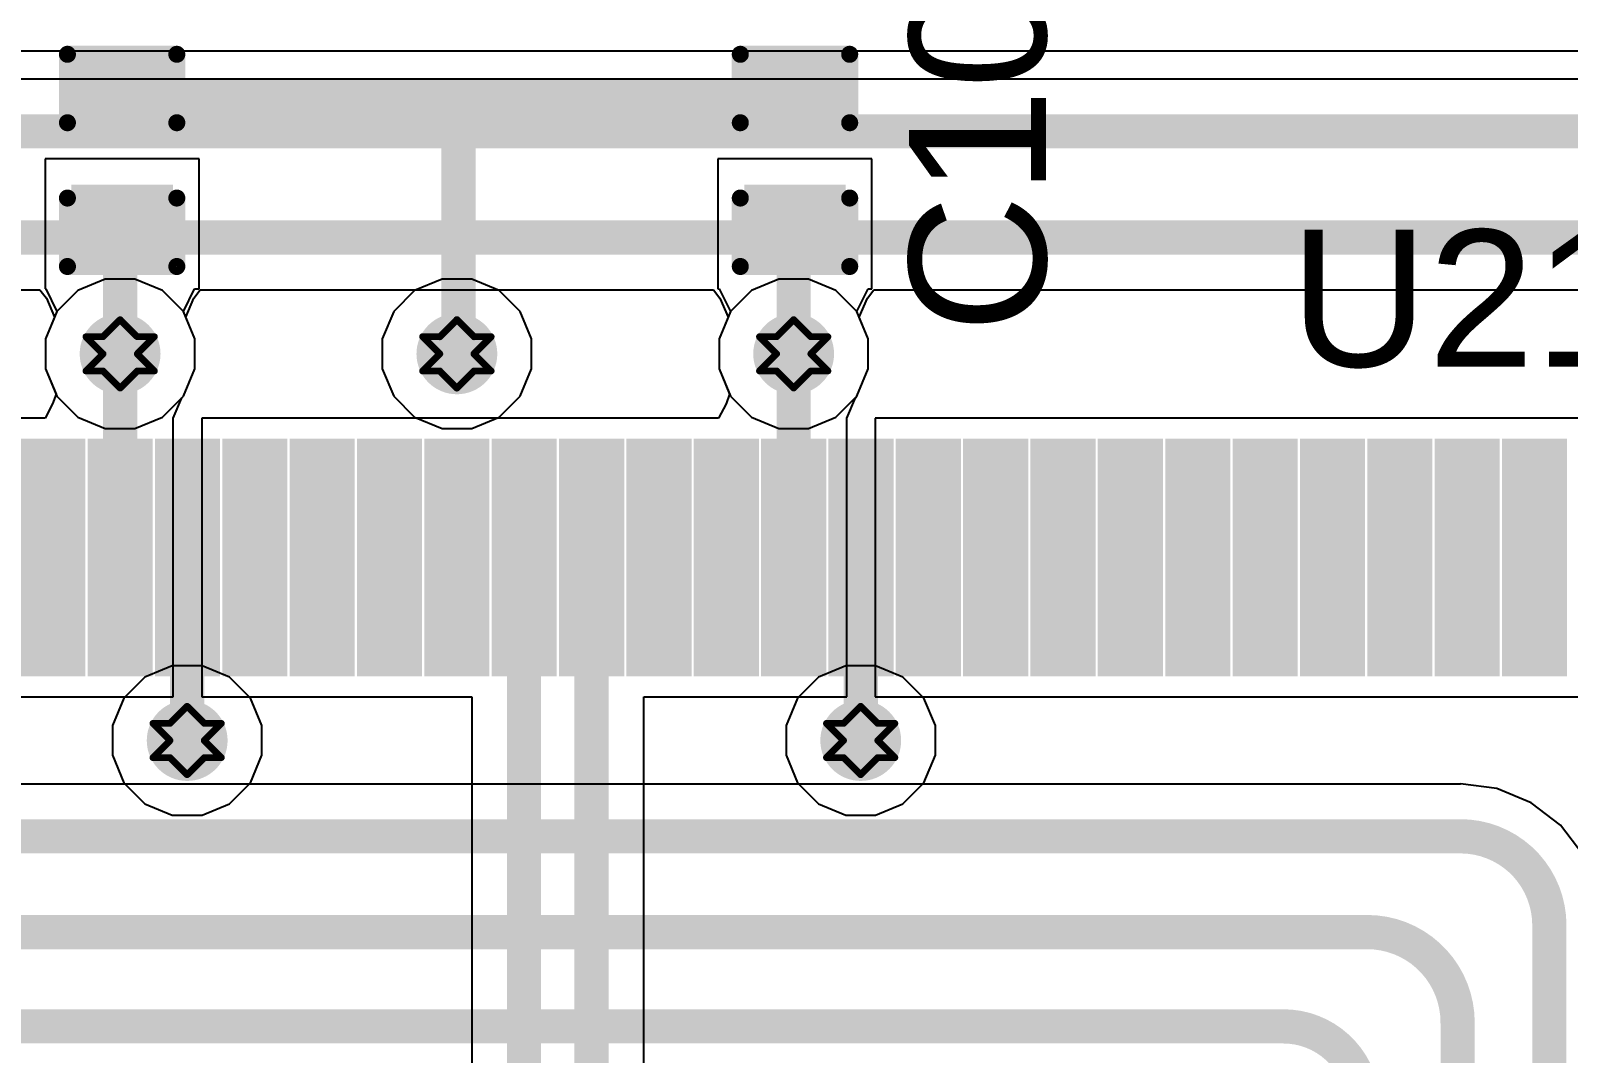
# Model space of a CAD drawing. Header units: inches. Extents: x 24 to 500, y 68 to 269.
# Drawn here: x 344.76 to 356.18, y 159.12 to 166.71 of the extents above; entities that cross this region are included whole.
import ezdxf

# ---------------------------------------------------------------- set-up
doc = ezdxf.new("R2010")
doc.units = ezdxf.units.IN
for name, color, linetype in [('Bottom Layer', 5, 'Continuous'), ('Drill Drawing', 1, 'Continuous'), ('Layer 1', 16, 'Continuous'), ('Layer 2', 76, 'Continuous'), ('Top Layer', 1, 'Continuous'), ('Top Overlay', 2, 'Continuous'), ('Top Paste', 8, 'Continuous'), ('Top Solder', 216, 'Continuous'), ('Via Holes', 16, 'Continuous')]:
    doc.layers.add(name, color=color, linetype=linetype)
doc.styles.add('Arial', font='', dxfattribs={"height": 0.2})
doc.styles.get('Arial').set_extended_font_data('Arial')

# ---------------------------------------------------------------- blocks, each defined once
blk = doc.blocks.new('LQFP_144_20_20__68')
at = {"layer": 'Top Layer'}
for points in [[(-2.89, 9.9), (-2.89, 11.46), (-2.61, 11.46), (-2.61, 9.9)], [(-2.39, 9.9), (-2.39, 11.46), (-2.11, 11.46), (-2.11, 9.9)], [(-1.89, 9.9), (-1.89, 11.46), (-1.61, 11.46), (-1.61, 9.9)], [(-1.39, 9.9), (-1.39, 11.46), (-1.11, 11.46), (-1.11, 9.9)], [(-0.89, 9.9), (-0.89, 11.46), (-0.61, 11.46), (-0.61, 9.9)], [(-0.39, 9.9), (-0.39, 11.46), (-0.11, 11.46), (-0.11, 9.9)], [(0.11, 9.9), (0.11, 11.46), (0.39, 11.46), (0.39, 9.9)], [(0.61, 9.9), (0.61, 11.46), (0.89, 11.46), (0.89, 9.9)], [(1.11, 9.9), (1.11, 11.46), (1.39, 11.46), (1.39, 9.9)], [(1.61, 9.9), (1.61, 11.46), (1.89, 11.46), (1.89, 9.9)], [(2.11, 9.9), (2.11, 11.46), (2.39, 11.46), (2.39, 9.9)], [(2.61, 9.9), (2.61, 11.46), (2.89, 11.46), (2.89, 9.9)], [(3.11, 9.9), (3.11, 11.46), (3.39, 11.46), (3.39, 9.9)], [(3.61, 9.9), (3.61, 11.46), (3.89, 11.46), (3.89, 9.9)], [(4.11, 9.9), (4.11, 11.46), (4.39, 11.46), (4.39, 9.9)], [(4.61, 9.9), (4.61, 11.46), (4.89, 11.46), (4.89, 9.9)], [(5.11, 9.9), (5.11, 11.46), (5.39, 11.46), (5.39, 9.9)], [(5.61, 9.9), (5.61, 11.46), (5.89, 11.46), (5.89, 9.9)], [(6.11, 9.9), (6.11, 11.46), (6.39, 11.46), (6.39, 9.9)], [(6.61, 9.9), (6.61, 11.46), (6.89, 11.46), (6.89, 9.9)], [(7.11, 9.9), (7.11, 11.46), (7.39, 11.46), (7.39, 9.9)], [(7.61, 9.9), (7.61, 11.46), (7.89, 11.46), (7.89, 9.9)], [(8.11, 9.9), (8.11, 11.46), (8.39, 11.46), (8.39, 9.9)]]:
    blk.add_hatch(color=1, dxfattribs=at).paths.add_polyline_path(points)
at = {"layer": 'Top Paste'}
for points in [[(-2.89, 9.9), (-2.89, 11.46), (-2.61, 11.46), (-2.61, 9.9)], [(-2.39, 9.9), (-2.39, 11.46), (-2.11, 11.46), (-2.11, 9.9)], [(-1.89, 9.9), (-1.89, 11.46), (-1.61, 11.46), (-1.61, 9.9)], [(-1.39, 9.9), (-1.39, 11.46), (-1.11, 11.46), (-1.11, 9.9)], [(-0.89, 9.9), (-0.89, 11.46), (-0.61, 11.46), (-0.61, 9.9)], [(-0.39, 9.9), (-0.39, 11.46), (-0.11, 11.46), (-0.11, 9.9)], [(0.11, 9.9), (0.11, 11.46), (0.39, 11.46), (0.39, 9.9)], [(0.61, 9.9), (0.61, 11.46), (0.89, 11.46), (0.89, 9.9)], [(1.11, 9.9), (1.11, 11.46), (1.39, 11.46), (1.39, 9.9)], [(1.61, 9.9), (1.61, 11.46), (1.89, 11.46), (1.89, 9.9)], [(2.11, 9.9), (2.11, 11.46), (2.39, 11.46), (2.39, 9.9)], [(2.61, 9.9), (2.61, 11.46), (2.89, 11.46), (2.89, 9.9)], [(3.11, 9.9), (3.11, 11.46), (3.39, 11.46), (3.39, 9.9)], [(3.61, 9.9), (3.61, 11.46), (3.89, 11.46), (3.89, 9.9)], [(4.11, 9.9), (4.11, 11.46), (4.39, 11.46), (4.39, 9.9)], [(4.61, 9.9), (4.61, 11.46), (4.89, 11.46), (4.89, 9.9)], [(5.11, 9.9), (5.11, 11.46), (5.39, 11.46), (5.39, 9.9)], [(5.61, 9.9), (5.61, 11.46), (5.89, 11.46), (5.89, 9.9)], [(6.11, 9.9), (6.11, 11.46), (6.39, 11.46), (6.39, 9.9)], [(6.61, 9.9), (6.61, 11.46), (6.89, 11.46), (6.89, 9.9)], [(7.11, 9.9), (7.11, 11.46), (7.39, 11.46), (7.39, 9.9)], [(7.61, 9.9), (7.61, 11.46), (7.89, 11.46), (7.89, 9.9)], [(8.11, 9.9), (8.11, 11.46), (8.39, 11.46), (8.39, 9.9)]]:
    blk.add_hatch(color=8, dxfattribs=at).paths.add_polyline_path(points)
at = {"layer": 'Top Solder'}
for points in [[(-2.992, 9.798), (-2.992, 11.562), (-2.508, 11.562), (-2.508, 9.798)], [(-2.492, 9.798), (-2.492, 11.562), (-2.008, 11.562), (-2.008, 9.798)], [(-1.992, 9.798), (-1.992, 11.562), (-1.508, 11.562), (-1.508, 9.798)], [(-1.492, 9.798), (-1.492, 11.562), (-1.008, 11.562), (-1.008, 9.798)], [(-0.992, 9.798), (-0.992, 11.562), (-0.508, 11.562), (-0.508, 9.798)], [(-0.492, 9.798), (-0.492, 11.562), (-0.008, 11.562), (-0.008, 9.798)], [(0.008, 9.798), (0.008, 11.562), (0.492, 11.562), (0.492, 9.798)], [(0.508, 9.798), (0.508, 11.562), (0.992, 11.562), (0.992, 9.798)], [(1.008, 9.798), (1.008, 11.562), (1.492, 11.562), (1.492, 9.798)], [(1.508, 9.798), (1.508, 11.562), (1.992, 11.562), (1.992, 9.798)], [(2.008, 9.798), (2.008, 11.562), (2.492, 11.562), (2.492, 9.798)], [(2.508, 9.798), (2.508, 11.562), (2.992, 11.562), (2.992, 9.798)], [(3.008, 9.798), (3.008, 11.562), (3.492, 11.562), (3.492, 9.798)], [(3.508, 9.798), (3.508, 11.562), (3.992, 11.562), (3.992, 9.798)], [(4.008, 9.798), (4.008, 11.562), (4.492, 11.562), (4.492, 9.798)], [(4.508, 9.798), (4.508, 11.562), (4.992, 11.562), (4.992, 9.798)], [(5.008, 9.798), (5.008, 11.562), (5.492, 11.562), (5.492, 9.798)], [(5.508, 9.798), (5.508, 11.562), (5.992, 11.562), (5.992, 9.798)], [(6.008, 9.798), (6.008, 11.562), (6.492, 11.562), (6.492, 9.798)], [(6.508, 9.798), (6.508, 11.562), (6.992, 11.562), (6.992, 9.798)], [(7.008, 9.798), (7.008, 11.562), (7.492, 11.562), (7.492, 9.798)], [(7.508, 9.798), (7.508, 11.562), (7.992, 11.562), (7.992, 9.798)], [(8.008, 9.798), (8.008, 11.562), (8.492, 11.562), (8.492, 9.798)]]:
    blk.add_hatch(color=216, dxfattribs=at).paths.add_polyline_path(points)
blk = doc.blocks.new('C___0402_225')
at = {"layer": 'Top Layer'}
for points in [[(-0.699, -0.318), (-0.699, 0.318), (-0.241, 0.318), (-0.241, -0.318)], [(0.241, -0.318), (0.241, 0.318), (0.699, 0.318), (0.699, -0.318)]]:
    blk.add_hatch(color=1, dxfattribs=at).paths.add_polyline_path(points)
at = {"layer": 'Top Paste'}
for points in [[(-0.699, -0.318), (-0.699, 0.318), (-0.241, 0.318), (-0.241, -0.318)], [(0.241, -0.318), (0.241, 0.318), (0.699, 0.318), (0.699, -0.318)]]:
    blk.add_hatch(color=8, dxfattribs=at).paths.add_polyline_path(points)
at = {"layer": 'Top Solder'}
for points in [[(-0.758, -0.377), (-0.758, 0.377), (-0.181, 0.377), (-0.181, -0.377)], [(0.181, -0.377), (0.181, 0.377), (0.758, 0.377), (0.758, -0.377)]]:
    blk.add_hatch(color=216, dxfattribs=at).paths.add_polyline_path(points)
at = {"layer": 'Top Overlay'}
for points in [[(-0.787, 0.406, 0.127, 0.127, 0), (-0.787, -0.406, 0.127, 0.127, 0)], [(-0.787, 0.406, 0.127, 0.127, 0), (-0.279, 0.406, 0.127, 0.127, 0)], [(0.279, 0.406, 0.127, 0.127, 0), (0.787, 0.406, 0.127, 0.127, 0)], [(0.787, 0.406, 0.127, 0.127, 0), (0.787, -0.406, 0.127, 0.127, 0)], [(-0.787, -0.406, 0.127, 0.127, 0), (-0.279, -0.406, 0.127, 0.127, 0)], [(0.279, -0.406, 0.127, 0.127, 0), (0.787, -0.406, 0.127, 0.127, 0)]]:
    blk.add_lwpolyline(points, format="xyseb", dxfattribs=at)
for points in [[(-0.819, 0.406, 0.0635, 0.0635, 1), (-0.756, 0.406, 0.0635, 0.0635, 1)], [(-0.819, 0.406, 0.0635, 0.0635, 1), (-0.756, 0.406, 0.0635, 0.0635, 1)], [(-0.311, 0.406, 0.0635, 0.0635, 1), (-0.248, 0.406, 0.0635, 0.0635, 1)], [(0.248, 0.406, 0.0635, 0.0635, 1), (0.311, 0.406, 0.0635, 0.0635, 1)], [(0.756, 0.406, 0.0635, 0.0635, 1), (0.819, 0.406, 0.0635, 0.0635, 1)], [(0.756, 0.406, 0.0635, 0.0635, 1), (0.819, 0.406, 0.0635, 0.0635, 1)], [(-0.819, -0.406, 0.0635, 0.0635, 1), (-0.756, -0.406, 0.0635, 0.0635, 1)], [(-0.819, -0.406, 0.0635, 0.0635, 1), (-0.756, -0.406, 0.0635, 0.0635, 1)], [(-0.311, -0.406, 0.0635, 0.0635, 1), (-0.248, -0.406, 0.0635, 0.0635, 1)], [(0.248, -0.406, 0.0635, 0.0635, 1), (0.311, -0.406, 0.0635, 0.0635, 1)], [(0.756, -0.406, 0.0635, 0.0635, 1), (0.819, -0.406, 0.0635, 0.0635, 1)], [(0.756, -0.406, 0.0635, 0.0635, 1), (0.819, -0.406, 0.0635, 0.0635, 1)]]:
    blk.add_lwpolyline(points, format="xyseb", close=True, dxfattribs=at)
blk = doc.blocks.new('C___0402_226')
at = {"layer": 'Top Layer'}
for points in [[(-0.699, -0.318), (-0.699, 0.318), (-0.241, 0.318), (-0.241, -0.318)], [(0.241, -0.318), (0.241, 0.318), (0.699, 0.318), (0.699, -0.318)]]:
    blk.add_hatch(color=1, dxfattribs=at).paths.add_polyline_path(points)
at = {"layer": 'Top Paste'}
for points in [[(-0.699, -0.318), (-0.699, 0.318), (-0.241, 0.318), (-0.241, -0.318)], [(0.241, -0.318), (0.241, 0.318), (0.699, 0.318), (0.699, -0.318)]]:
    blk.add_hatch(color=8, dxfattribs=at).paths.add_polyline_path(points)
at = {"layer": 'Top Solder'}
for points in [[(-0.758, -0.377), (-0.758, 0.377), (-0.181, 0.377), (-0.181, -0.377)], [(0.181, -0.377), (0.181, 0.377), (0.759, 0.377), (0.759, -0.377)]]:
    blk.add_hatch(color=216, dxfattribs=at).paths.add_polyline_path(points)
at = {"layer": 'Top Overlay'}
for points in [[(-0.787, 0.406, 0.127, 0.127, 0), (-0.787, -0.406, 0.127, 0.127, 0)], [(-0.787, 0.406, 0.127, 0.127, 0), (-0.279, 0.406, 0.127, 0.127, 0)], [(0.279, 0.406, 0.127, 0.127, 0), (0.787, 0.406, 0.127, 0.127, 0)], [(0.787, 0.406, 0.127, 0.127, 0), (0.787, -0.406, 0.127, 0.127, 0)], [(-0.787, -0.406, 0.127, 0.127, 0), (-0.279, -0.406, 0.127, 0.127, 0)], [(0.787, -0.406, 0.127, 0.127, 0), (0.279, -0.406, 0.127, 0.127, 0)]]:
    blk.add_lwpolyline(points, format="xyseb", dxfattribs=at)
for points in [[(-0.819, 0.406, 0.0635, 0.0635, 1), (-0.756, 0.406, 0.0635, 0.0635, 1)], [(-0.819, 0.406, 0.0635, 0.0635, 1), (-0.756, 0.406, 0.0635, 0.0635, 1)], [(-0.311, 0.406, 0.0635, 0.0635, 1), (-0.248, 0.406, 0.0635, 0.0635, 1)], [(0.248, 0.406, 0.0635, 0.0635, 1), (0.311, 0.406, 0.0635, 0.0635, 1)], [(0.756, 0.406, 0.0635, 0.0635, 1), (0.819, 0.406, 0.0635, 0.0635, 1)], [(0.756, 0.406, 0.0635, 0.0635, 1), (0.819, 0.406, 0.0635, 0.0635, 1)], [(-0.819, -0.406, 0.0635, 0.0635, 1), (-0.756, -0.406, 0.0635, 0.0635, 1)], [(-0.819, -0.406, 0.0635, 0.0635, 1), (-0.756, -0.406, 0.0635, 0.0635, 1)], [(-0.311, -0.406, 0.0635, 0.0635, 1), (-0.248, -0.406, 0.0635, 0.0635, 1)], [(0.248, -0.406, 0.0635, 0.0635, 1), (0.311, -0.406, 0.0635, 0.0635, 1)], [(0.756, -0.406, 0.0635, 0.0635, 1), (0.819, -0.406, 0.0635, 0.0635, 1)], [(0.756, -0.406, 0.0635, 0.0635, 1), (0.819, -0.406, 0.0635, 0.0635, 1)]]:
    blk.add_lwpolyline(points, format="xyseb", close=True, dxfattribs=at)

msp = doc.modelspace()

# ---------------------------------------------------------------- hatches: boundary and pattern name
at = {"layer": 'Bottom Layer'}
h = msp.add_hatch(color=5, dxfattribs=at)
edge = h.paths.add_edge_path()
edge.add_arc((345.425, 164.312), 0.3, 0, 360)
h = msp.add_hatch(color=5, dxfattribs=at)
edge = h.paths.add_edge_path()
edge.add_arc((347.925, 164.312), 0.3, 0, 360)
h = msp.add_hatch(color=5, dxfattribs=at)
edge = h.paths.add_edge_path()
edge.add_arc((350.425, 164.312), 0.3, 0, 360)
h = msp.add_hatch(color=5, dxfattribs=at)
edge = h.paths.add_edge_path()
edge.add_arc((345.923, 161.442), 0.3, 0, 360)
h = msp.add_hatch(color=5, dxfattribs=at)
edge = h.paths.add_edge_path()
edge.add_arc((350.923, 161.442), 0.3, 0, 360)
at = {"layer": 'Layer 1'}
h = msp.add_hatch(color=16, dxfattribs=at)
edge = h.paths.add_edge_path()
edge.add_arc((345.425, 164.312), 0.3, 0, 360)
h = msp.add_hatch(color=16, dxfattribs=at)
edge = h.paths.add_edge_path()
edge.add_arc((347.925, 164.312), 0.3, 0, 360)
h = msp.add_hatch(color=16, dxfattribs=at)
edge = h.paths.add_edge_path()
edge.add_arc((350.425, 164.312), 0.3, 0, 360)
h = msp.add_hatch(color=16, dxfattribs=at)
edge = h.paths.add_edge_path()
edge.add_arc((345.923, 161.442), 0.3, 0, 360)
h = msp.add_hatch(color=16, dxfattribs=at)
edge = h.paths.add_edge_path()
edge.add_arc((350.923, 161.442), 0.3, 0, 360)
at = {"layer": 'Layer 2'}
h = msp.add_hatch(color=76, dxfattribs=at)
edge = h.paths.add_edge_path()
edge.add_arc((345.425, 164.312), 0.3, 0, 360)
h = msp.add_hatch(color=76, dxfattribs=at)
edge = h.paths.add_edge_path()
edge.add_arc((347.925, 164.312), 0.3, 0, 360)
h = msp.add_hatch(color=76, dxfattribs=at)
edge = h.paths.add_edge_path()
edge.add_arc((350.425, 164.312), 0.3, 0, 360)
h = msp.add_hatch(color=76, dxfattribs=at)
edge = h.paths.add_edge_path()
edge.add_arc((345.923, 161.442), 0.3, 0, 360)
h = msp.add_hatch(color=76, dxfattribs=at)
edge = h.paths.add_edge_path()
edge.add_arc((350.923, 161.442), 0.3, 0, 360)
at = {"layer": 'Top Layer'}
h = msp.add_hatch(color=1, dxfattribs=at)
edge = h.paths.add_edge_path()
edge.add_arc((345.425, 164.312), 0.3, 0, 360)
h = msp.add_hatch(color=1, dxfattribs=at)
edge = h.paths.add_edge_path()
edge.add_arc((347.925, 164.312), 0.3, 0, 360)
h = msp.add_hatch(color=1, dxfattribs=at)
edge = h.paths.add_edge_path()
edge.add_arc((350.425, 164.312), 0.3, 0, 360)
h = msp.add_hatch(color=1, dxfattribs=at)
edge = h.paths.add_edge_path()
edge.add_arc((345.923, 161.442), 0.3, 0, 360)
h = msp.add_hatch(color=1, dxfattribs=at)
edge = h.paths.add_edge_path()
edge.add_arc((350.923, 161.442), 0.3, 0, 360)
at = {"layer": 'Via Holes'}
h = msp.add_hatch(color=7, dxfattribs=at)
edge = h.paths.add_edge_path()
edge.add_arc((345.425, 164.312), 0.15, 0, 360)
h = msp.add_hatch(color=7, dxfattribs=at)
edge = h.paths.add_edge_path()
edge.add_arc((347.925, 164.312), 0.15, 0, 360)
h = msp.add_hatch(color=7, dxfattribs=at)
edge = h.paths.add_edge_path()
edge.add_arc((350.425, 164.312), 0.15, 0, 360)
h = msp.add_hatch(color=7, dxfattribs=at)
edge = h.paths.add_edge_path()
edge.add_arc((345.923, 161.442), 0.15, 0, 360)
h = msp.add_hatch(color=7, dxfattribs=at)
edge = h.paths.add_edge_path()
edge.add_arc((350.923, 161.442), 0.15, 0, 360)

# ---------------------------------------------------------------- linework, layer by layer
at = {"layer": 'Bottom Layer'}
for p, q in [((372.223, 166.352), (342.33, 166.352)), ((339.52, 164.788), (344.83, 164.788)), ((344.83, 164.788), (344.878, 164.725)), ((344.878, 164.725), (344.938, 164.585)), ((345.912, 164.585), (345.972, 164.725)), ((345.972, 164.725), (346.02, 164.788)), ((346.02, 164.788), (349.83, 164.788)), ((349.83, 164.788), (349.878, 164.725)), ((349.878, 164.725), (349.938, 164.585)), ((350.912, 164.585), (350.972, 164.725)), ((350.972, 164.725), (351.02, 164.788)), ((351.02, 164.788), (357.829, 164.788)), ((344.938, 164.585), (344.871, 164.423)), ((345.979, 164.423), (345.912, 164.585)), ((349.938, 164.585), (349.871, 164.423)), ((350.979, 164.423), (350.912, 164.585)), ((344.871, 164.423), (344.871, 164.202)), ((345.979, 164.202), (345.979, 164.423)), ((349.871, 164.423), (349.871, 164.202)), ((350.979, 164.202), (350.979, 164.423)), ((344.871, 164.202), (344.956, 163.999)), ((345.895, 163.999), (345.979, 164.202)), ((349.871, 164.202), (349.956, 163.999)), ((350.895, 163.999), (350.979, 164.202)), ((344.956, 163.999), (345.111, 163.843)), ((345.739, 163.843), (345.895, 163.999)), ((349.956, 163.999), (350.111, 163.843)), ((350.739, 163.843), (350.895, 163.999)), ((345.111, 163.843), (345.315, 163.758)), ((345.535, 163.758), (345.739, 163.843)), ((350.111, 163.843), (350.315, 163.758)), ((350.535, 163.758), (350.739, 163.843)), ((345.315, 163.758), (345.535, 163.758)), ((350.315, 163.758), (350.535, 163.758)), ((355.375, 161.119), (339.46, 161.119)), ((355.646, 161.085), (355.375, 161.121)), ((355.375, 161.121), (355.375, 161.119)), ((355.9, 160.98), (355.646, 161.085)), ((356.117, 160.813), (355.9, 160.98)), ((356.284, 160.596), (356.117, 160.813))]:
    msp.add_line(p, q, dxfattribs=at)
for points in [[(341.935, 165.964, 0.254, 0.254, 0), (372.618, 165.964, 0.254, 0.254, 0)], [(336.03, 165.176, 0.254, 0.254, 0), (372.007, 165.176, 0.254, 0.254, 0)], [(339.065, 160.731, 0.254, 0.254, 0), (355.375, 160.731, 0.254, 0.254, 0)], [(355.375, 160.731, 0.254, 0.254, -0.414214), (356.035, 160.071, 0.254, 0.254, 0)], [(336.536, 160.02, 0.254, 0.254, 0), (354.683, 160.02, 0.254, 0.254, 0)], [(354.683, 160.02, 0.254, 0.254, -0.414214), (355.354, 159.349, 0.254, 0.254, 0)], [(356.035, 146.163, 0.254, 0.254, 0), (356.035, 160.071, 0.254, 0.254, 0)], [(355.354, 155.731, 0.254, 0.254, 0), (355.354, 159.349, 0.254, 0.254, 0)], [(337.303, 159.32, 0.254, 0.254, 0), (354.061, 159.32, 0.254, 0.254, 0)], [(354.061, 159.32, 0.254, 0.254, -0.414214), (354.653, 158.728, 0.254, 0.254, 0)]]:
    msp.add_lwpolyline(points, format="xyseb", dxfattribs=at)
for points in [[(355.311, 160.731, 0.127, 0.127, 1), (355.438, 160.731, 0.127, 0.127, 1)], [(355.311, 160.731, 0.127, 0.127, 1), (355.438, 160.731, 0.127, 0.127, 1)], [(354.619, 160.02, 0.127, 0.127, 1), (354.746, 160.02, 0.127, 0.127, 1)], [(354.619, 160.02, 0.127, 0.127, 1), (354.746, 160.02, 0.127, 0.127, 1)], [(355.971, 160.071, 0.127, 0.127, 1), (356.098, 160.071, 0.127, 0.127, 1)], [(355.971, 160.071, 0.127, 0.127, 1), (356.098, 160.071, 0.127, 0.127, 1)], [(355.29, 159.349, 0.127, 0.127, 1), (355.417, 159.349, 0.127, 0.127, 1)], [(355.29, 159.349, 0.127, 0.127, 1), (355.417, 159.349, 0.127, 0.127, 1)], [(353.997, 159.32, 0.127, 0.127, 1), (354.124, 159.32, 0.127, 0.127, 1)], [(353.997, 159.32, 0.127, 0.127, 1), (354.124, 159.32, 0.127, 0.127, 1)]]:
    msp.add_lwpolyline(points, format="xyseb", close=True, dxfattribs=at)
at = {"layer": 'Drill Drawing'}
for points in [[(345.298, 164.439, 0.0508, 0.0508, 0), (345.425, 164.566, 0.0508, 0.0508, 0)], [(345.425, 164.566, 0.0508, 0.0508, 0), (345.552, 164.439, 0.0508, 0.0508, 0)], [(347.798, 164.439, 0.0508, 0.0508, 0), (347.925, 164.566, 0.0508, 0.0508, 0)], [(347.925, 164.566, 0.0508, 0.0508, 0), (348.052, 164.439, 0.0508, 0.0508, 0)], [(350.298, 164.439, 0.0508, 0.0508, 0), (350.425, 164.566, 0.0508, 0.0508, 0)], [(350.425, 164.566, 0.0508, 0.0508, 0), (350.552, 164.439, 0.0508, 0.0508, 0)], [(345.171, 164.439, 0.0508, 0.0508, 0), (345.298, 164.312, 0.0508, 0.0508, 0)], [(345.171, 164.439, 0.0508, 0.0508, 0), (345.298, 164.439, 0.0508, 0.0508, 0)], [(345.552, 164.439, 0.0508, 0.0508, 0), (345.679, 164.439, 0.0508, 0.0508, 0)], [(345.552, 164.312, 0.0508, 0.0508, 0), (345.679, 164.439, 0.0508, 0.0508, 0)], [(347.671, 164.439, 0.0508, 0.0508, 0), (347.798, 164.312, 0.0508, 0.0508, 0)], [(347.671, 164.439, 0.0508, 0.0508, 0), (347.798, 164.439, 0.0508, 0.0508, 0)], [(348.052, 164.439, 0.0508, 0.0508, 0), (348.179, 164.439, 0.0508, 0.0508, 0)], [(348.052, 164.312, 0.0508, 0.0508, 0), (348.179, 164.439, 0.0508, 0.0508, 0)], [(350.171, 164.439, 0.0508, 0.0508, 0), (350.298, 164.312, 0.0508, 0.0508, 0)], [(350.171, 164.439, 0.0508, 0.0508, 0), (350.298, 164.439, 0.0508, 0.0508, 0)], [(350.552, 164.439, 0.0508, 0.0508, 0), (350.679, 164.439, 0.0508, 0.0508, 0)], [(350.552, 164.312, 0.0508, 0.0508, 0), (350.679, 164.439, 0.0508, 0.0508, 0)], [(345.171, 164.185, 0.0508, 0.0508, 0), (345.298, 164.312, 0.0508, 0.0508, 0)], [(345.552, 164.312, 0.0508, 0.0508, 0), (345.679, 164.185, 0.0508, 0.0508, 0)], [(347.671, 164.185, 0.0508, 0.0508, 0), (347.798, 164.312, 0.0508, 0.0508, 0)], [(348.052, 164.312, 0.0508, 0.0508, 0), (348.179, 164.185, 0.0508, 0.0508, 0)], [(350.171, 164.185, 0.0508, 0.0508, 0), (350.298, 164.312, 0.0508, 0.0508, 0)], [(350.552, 164.312, 0.0508, 0.0508, 0), (350.679, 164.185, 0.0508, 0.0508, 0)], [(345.171, 164.185, 0.0508, 0.0508, 0), (345.298, 164.185, 0.0508, 0.0508, 0)], [(345.298, 164.185, 0.0508, 0.0508, 0), (345.425, 164.058, 0.0508, 0.0508, 0)], [(345.425, 164.058, 0.0508, 0.0508, 0), (345.552, 164.185, 0.0508, 0.0508, 0)], [(345.552, 164.185, 0.0508, 0.0508, 0), (345.679, 164.185, 0.0508, 0.0508, 0)], [(347.671, 164.185, 0.0508, 0.0508, 0), (347.798, 164.185, 0.0508, 0.0508, 0)], [(347.798, 164.185, 0.0508, 0.0508, 0), (347.925, 164.058, 0.0508, 0.0508, 0)], [(347.925, 164.058, 0.0508, 0.0508, 0), (348.052, 164.185, 0.0508, 0.0508, 0)], [(348.052, 164.185, 0.0508, 0.0508, 0), (348.179, 164.185, 0.0508, 0.0508, 0)], [(350.171, 164.185, 0.0508, 0.0508, 0), (350.298, 164.185, 0.0508, 0.0508, 0)], [(350.298, 164.185, 0.0508, 0.0508, 0), (350.425, 164.058, 0.0508, 0.0508, 0)], [(350.425, 164.058, 0.0508, 0.0508, 0), (350.552, 164.185, 0.0508, 0.0508, 0)], [(350.552, 164.185, 0.0508, 0.0508, 0), (350.679, 164.185, 0.0508, 0.0508, 0)], [(345.796, 161.569, 0.0508, 0.0508, 0), (345.923, 161.696, 0.0508, 0.0508, 0)], [(345.923, 161.696, 0.0508, 0.0508, 0), (346.05, 161.569, 0.0508, 0.0508, 0)], [(350.796, 161.569, 0.0508, 0.0508, 0), (350.923, 161.696, 0.0508, 0.0508, 0)], [(350.923, 161.696, 0.0508, 0.0508, 0), (351.05, 161.569, 0.0508, 0.0508, 0)], [(345.669, 161.569, 0.0508, 0.0508, 0), (345.796, 161.442, 0.0508, 0.0508, 0)], [(345.669, 161.569, 0.0508, 0.0508, 0), (345.796, 161.569, 0.0508, 0.0508, 0)], [(346.05, 161.569, 0.0508, 0.0508, 0), (346.177, 161.569, 0.0508, 0.0508, 0)], [(346.05, 161.442, 0.0508, 0.0508, 0), (346.177, 161.569, 0.0508, 0.0508, 0)], [(350.669, 161.569, 0.0508, 0.0508, 0), (350.796, 161.442, 0.0508, 0.0508, 0)], [(350.669, 161.569, 0.0508, 0.0508, 0), (350.796, 161.569, 0.0508, 0.0508, 0)], [(351.05, 161.569, 0.0508, 0.0508, 0), (351.177, 161.569, 0.0508, 0.0508, 0)], [(351.05, 161.442, 0.0508, 0.0508, 0), (351.177, 161.569, 0.0508, 0.0508, 0)], [(345.669, 161.315, 0.0508, 0.0508, 0), (345.796, 161.442, 0.0508, 0.0508, 0)], [(346.05, 161.442, 0.0508, 0.0508, 0), (346.177, 161.315, 0.0508, 0.0508, 0)], [(350.669, 161.315, 0.0508, 0.0508, 0), (350.796, 161.442, 0.0508, 0.0508, 0)], [(351.05, 161.442, 0.0508, 0.0508, 0), (351.177, 161.315, 0.0508, 0.0508, 0)], [(345.669, 161.315, 0.0508, 0.0508, 0), (345.796, 161.315, 0.0508, 0.0508, 0)], [(345.796, 161.315, 0.0508, 0.0508, 0), (345.923, 161.188, 0.0508, 0.0508, 0)], [(345.923, 161.188, 0.0508, 0.0508, 0), (346.05, 161.315, 0.0508, 0.0508, 0)], [(346.05, 161.315, 0.0508, 0.0508, 0), (346.177, 161.315, 0.0508, 0.0508, 0)], [(350.669, 161.315, 0.0508, 0.0508, 0), (350.796, 161.315, 0.0508, 0.0508, 0)], [(350.796, 161.315, 0.0508, 0.0508, 0), (350.923, 161.188, 0.0508, 0.0508, 0)], [(350.923, 161.188, 0.0508, 0.0508, 0), (351.05, 161.315, 0.0508, 0.0508, 0)], [(351.05, 161.315, 0.0508, 0.0508, 0), (351.177, 161.315, 0.0508, 0.0508, 0)]]:
    msp.add_lwpolyline(points, format="xyseb", dxfattribs=at)
for points in [[(345.413, 164.566, 0.0254, 0.0254, 1), (345.438, 164.566, 0.0254, 0.0254, 1)], [(345.413, 164.566, 0.0254, 0.0254, 1), (345.438, 164.566, 0.0254, 0.0254, 1)], [(347.912, 164.566, 0.0254, 0.0254, 1), (347.938, 164.566, 0.0254, 0.0254, 1)], [(347.912, 164.566, 0.0254, 0.0254, 1), (347.938, 164.566, 0.0254, 0.0254, 1)], [(350.413, 164.566, 0.0254, 0.0254, 1), (350.438, 164.566, 0.0254, 0.0254, 1)], [(350.413, 164.566, 0.0254, 0.0254, 1), (350.438, 164.566, 0.0254, 0.0254, 1)], [(345.159, 164.439, 0.0254, 0.0254, 1), (345.184, 164.439, 0.0254, 0.0254, 1)], [(345.159, 164.439, 0.0254, 0.0254, 1), (345.184, 164.439, 0.0254, 0.0254, 1)], [(345.286, 164.439, 0.0254, 0.0254, 1), (345.311, 164.439, 0.0254, 0.0254, 1)], [(345.286, 164.439, 0.0254, 0.0254, 1), (345.311, 164.439, 0.0254, 0.0254, 1)], [(345.54, 164.439, 0.0254, 0.0254, 1), (345.565, 164.439, 0.0254, 0.0254, 1)], [(345.54, 164.439, 0.0254, 0.0254, 1), (345.565, 164.439, 0.0254, 0.0254, 1)], [(345.667, 164.439, 0.0254, 0.0254, 1), (345.692, 164.439, 0.0254, 0.0254, 1)], [(345.667, 164.439, 0.0254, 0.0254, 1), (345.692, 164.439, 0.0254, 0.0254, 1)], [(347.658, 164.439, 0.0254, 0.0254, 1), (347.684, 164.439, 0.0254, 0.0254, 1)], [(347.658, 164.439, 0.0254, 0.0254, 1), (347.684, 164.439, 0.0254, 0.0254, 1)], [(347.785, 164.439, 0.0254, 0.0254, 1), (347.811, 164.439, 0.0254, 0.0254, 1)], [(347.785, 164.439, 0.0254, 0.0254, 1), (347.811, 164.439, 0.0254, 0.0254, 1)], [(348.039, 164.439, 0.0254, 0.0254, 1), (348.065, 164.439, 0.0254, 0.0254, 1)], [(348.039, 164.439, 0.0254, 0.0254, 1), (348.065, 164.439, 0.0254, 0.0254, 1)], [(348.166, 164.439, 0.0254, 0.0254, 1), (348.192, 164.439, 0.0254, 0.0254, 1)], [(348.166, 164.439, 0.0254, 0.0254, 1), (348.192, 164.439, 0.0254, 0.0254, 1)], [(350.159, 164.439, 0.0254, 0.0254, 1), (350.184, 164.439, 0.0254, 0.0254, 1)], [(350.159, 164.439, 0.0254, 0.0254, 1), (350.184, 164.439, 0.0254, 0.0254, 1)], [(350.286, 164.439, 0.0254, 0.0254, 1), (350.311, 164.439, 0.0254, 0.0254, 1)], [(350.286, 164.439, 0.0254, 0.0254, 1), (350.311, 164.439, 0.0254, 0.0254, 1)], [(350.54, 164.439, 0.0254, 0.0254, 1), (350.565, 164.439, 0.0254, 0.0254, 1)], [(350.54, 164.439, 0.0254, 0.0254, 1), (350.565, 164.439, 0.0254, 0.0254, 1)], [(350.667, 164.439, 0.0254, 0.0254, 1), (350.692, 164.439, 0.0254, 0.0254, 1)], [(350.667, 164.439, 0.0254, 0.0254, 1), (350.692, 164.439, 0.0254, 0.0254, 1)], [(345.286, 164.312, 0.0254, 0.0254, 1), (345.311, 164.312, 0.0254, 0.0254, 1)], [(345.286, 164.312, 0.0254, 0.0254, 1), (345.311, 164.312, 0.0254, 0.0254, 1)], [(345.54, 164.312, 0.0254, 0.0254, 1), (345.565, 164.312, 0.0254, 0.0254, 1)], [(345.54, 164.312, 0.0254, 0.0254, 1), (345.565, 164.312, 0.0254, 0.0254, 1)], [(347.785, 164.312, 0.0254, 0.0254, 1), (347.811, 164.312, 0.0254, 0.0254, 1)], [(347.785, 164.312, 0.0254, 0.0254, 1), (347.811, 164.312, 0.0254, 0.0254, 1)], [(348.039, 164.312, 0.0254, 0.0254, 1), (348.065, 164.312, 0.0254, 0.0254, 1)], [(348.039, 164.312, 0.0254, 0.0254, 1), (348.065, 164.312, 0.0254, 0.0254, 1)], [(350.286, 164.312, 0.0254, 0.0254, 1), (350.311, 164.312, 0.0254, 0.0254, 1)], [(350.286, 164.312, 0.0254, 0.0254, 1), (350.311, 164.312, 0.0254, 0.0254, 1)], [(350.54, 164.312, 0.0254, 0.0254, 1), (350.565, 164.312, 0.0254, 0.0254, 1)], [(350.54, 164.312, 0.0254, 0.0254, 1), (350.565, 164.312, 0.0254, 0.0254, 1)], [(345.159, 164.185, 0.0254, 0.0254, 1), (345.184, 164.185, 0.0254, 0.0254, 1)], [(345.159, 164.185, 0.0254, 0.0254, 1), (345.184, 164.185, 0.0254, 0.0254, 1)], [(345.286, 164.185, 0.0254, 0.0254, 1), (345.311, 164.185, 0.0254, 0.0254, 1)], [(345.286, 164.185, 0.0254, 0.0254, 1), (345.311, 164.185, 0.0254, 0.0254, 1)], [(345.54, 164.185, 0.0254, 0.0254, 1), (345.565, 164.185, 0.0254, 0.0254, 1)], [(345.54, 164.185, 0.0254, 0.0254, 1), (345.565, 164.185, 0.0254, 0.0254, 1)], [(345.667, 164.185, 0.0254, 0.0254, 1), (345.692, 164.185, 0.0254, 0.0254, 1)], [(345.667, 164.185, 0.0254, 0.0254, 1), (345.692, 164.185, 0.0254, 0.0254, 1)], [(347.658, 164.185, 0.0254, 0.0254, 1), (347.684, 164.185, 0.0254, 0.0254, 1)], [(347.658, 164.185, 0.0254, 0.0254, 1), (347.684, 164.185, 0.0254, 0.0254, 1)], [(347.785, 164.185, 0.0254, 0.0254, 1), (347.811, 164.185, 0.0254, 0.0254, 1)], [(347.785, 164.185, 0.0254, 0.0254, 1), (347.811, 164.185, 0.0254, 0.0254, 1)], [(348.039, 164.185, 0.0254, 0.0254, 1), (348.065, 164.185, 0.0254, 0.0254, 1)], [(348.039, 164.185, 0.0254, 0.0254, 1), (348.065, 164.185, 0.0254, 0.0254, 1)], [(348.166, 164.185, 0.0254, 0.0254, 1), (348.192, 164.185, 0.0254, 0.0254, 1)], [(348.166, 164.185, 0.0254, 0.0254, 1), (348.192, 164.185, 0.0254, 0.0254, 1)], [(350.159, 164.185, 0.0254, 0.0254, 1), (350.184, 164.185, 0.0254, 0.0254, 1)], [(350.159, 164.185, 0.0254, 0.0254, 1), (350.184, 164.185, 0.0254, 0.0254, 1)], [(350.286, 164.185, 0.0254, 0.0254, 1), (350.311, 164.185, 0.0254, 0.0254, 1)], [(350.286, 164.185, 0.0254, 0.0254, 1), (350.311, 164.185, 0.0254, 0.0254, 1)], [(350.54, 164.185, 0.0254, 0.0254, 1), (350.565, 164.185, 0.0254, 0.0254, 1)], [(350.54, 164.185, 0.0254, 0.0254, 1), (350.565, 164.185, 0.0254, 0.0254, 1)], [(350.667, 164.185, 0.0254, 0.0254, 1), (350.692, 164.185, 0.0254, 0.0254, 1)], [(350.667, 164.185, 0.0254, 0.0254, 1), (350.692, 164.185, 0.0254, 0.0254, 1)], [(345.413, 164.058, 0.0254, 0.0254, 1), (345.438, 164.058, 0.0254, 0.0254, 1)], [(345.413, 164.058, 0.0254, 0.0254, 1), (345.438, 164.058, 0.0254, 0.0254, 1)], [(347.912, 164.058, 0.0254, 0.0254, 1), (347.938, 164.058, 0.0254, 0.0254, 1)], [(347.912, 164.058, 0.0254, 0.0254, 1), (347.938, 164.058, 0.0254, 0.0254, 1)], [(350.413, 164.058, 0.0254, 0.0254, 1), (350.438, 164.058, 0.0254, 0.0254, 1)], [(350.413, 164.058, 0.0254, 0.0254, 1), (350.438, 164.058, 0.0254, 0.0254, 1)], [(345.91, 161.696, 0.0254, 0.0254, 1), (345.935, 161.696, 0.0254, 0.0254, 1)], [(345.91, 161.696, 0.0254, 0.0254, 1), (345.935, 161.696, 0.0254, 0.0254, 1)], [(350.91, 161.696, 0.0254, 0.0254, 1), (350.935, 161.696, 0.0254, 0.0254, 1)], [(350.91, 161.696, 0.0254, 0.0254, 1), (350.935, 161.696, 0.0254, 0.0254, 1)], [(345.656, 161.569, 0.0254, 0.0254, 1), (345.681, 161.569, 0.0254, 0.0254, 1)], [(345.656, 161.569, 0.0254, 0.0254, 1), (345.681, 161.569, 0.0254, 0.0254, 1)], [(345.783, 161.569, 0.0254, 0.0254, 1), (345.808, 161.569, 0.0254, 0.0254, 1)], [(345.783, 161.569, 0.0254, 0.0254, 1), (345.808, 161.569, 0.0254, 0.0254, 1)], [(346.037, 161.569, 0.0254, 0.0254, 1), (346.062, 161.569, 0.0254, 0.0254, 1)], [(346.037, 161.569, 0.0254, 0.0254, 1), (346.062, 161.569, 0.0254, 0.0254, 1)], [(346.164, 161.569, 0.0254, 0.0254, 1), (346.189, 161.569, 0.0254, 0.0254, 1)], [(346.164, 161.569, 0.0254, 0.0254, 1), (346.189, 161.569, 0.0254, 0.0254, 1)], [(350.656, 161.569, 0.0254, 0.0254, 1), (350.681, 161.569, 0.0254, 0.0254, 1)], [(350.656, 161.569, 0.0254, 0.0254, 1), (350.681, 161.569, 0.0254, 0.0254, 1)], [(350.783, 161.569, 0.0254, 0.0254, 1), (350.808, 161.569, 0.0254, 0.0254, 1)], [(350.783, 161.569, 0.0254, 0.0254, 1), (350.808, 161.569, 0.0254, 0.0254, 1)], [(351.037, 161.569, 0.0254, 0.0254, 1), (351.062, 161.569, 0.0254, 0.0254, 1)], [(351.037, 161.569, 0.0254, 0.0254, 1), (351.062, 161.569, 0.0254, 0.0254, 1)], [(351.164, 161.569, 0.0254, 0.0254, 1), (351.189, 161.569, 0.0254, 0.0254, 1)], [(351.164, 161.569, 0.0254, 0.0254, 1), (351.189, 161.569, 0.0254, 0.0254, 1)], [(345.783, 161.442, 0.0254, 0.0254, 1), (345.808, 161.442, 0.0254, 0.0254, 1)], [(345.783, 161.442, 0.0254, 0.0254, 1), (345.808, 161.442, 0.0254, 0.0254, 1)], [(346.037, 161.442, 0.0254, 0.0254, 1), (346.062, 161.442, 0.0254, 0.0254, 1)], [(346.037, 161.442, 0.0254, 0.0254, 1), (346.062, 161.442, 0.0254, 0.0254, 1)], [(350.783, 161.442, 0.0254, 0.0254, 1), (350.808, 161.442, 0.0254, 0.0254, 1)], [(350.783, 161.442, 0.0254, 0.0254, 1), (350.808, 161.442, 0.0254, 0.0254, 1)], [(351.037, 161.442, 0.0254, 0.0254, 1), (351.062, 161.442, 0.0254, 0.0254, 1)], [(351.037, 161.442, 0.0254, 0.0254, 1), (351.062, 161.442, 0.0254, 0.0254, 1)], [(345.656, 161.315, 0.0254, 0.0254, 1), (345.681, 161.315, 0.0254, 0.0254, 1)], [(345.656, 161.315, 0.0254, 0.0254, 1), (345.681, 161.315, 0.0254, 0.0254, 1)], [(345.783, 161.315, 0.0254, 0.0254, 1), (345.808, 161.315, 0.0254, 0.0254, 1)], [(345.783, 161.315, 0.0254, 0.0254, 1), (345.808, 161.315, 0.0254, 0.0254, 1)], [(346.037, 161.315, 0.0254, 0.0254, 1), (346.062, 161.315, 0.0254, 0.0254, 1)], [(346.037, 161.315, 0.0254, 0.0254, 1), (346.062, 161.315, 0.0254, 0.0254, 1)], [(346.164, 161.315, 0.0254, 0.0254, 1), (346.189, 161.315, 0.0254, 0.0254, 1)], [(346.164, 161.315, 0.0254, 0.0254, 1), (346.189, 161.315, 0.0254, 0.0254, 1)], [(350.656, 161.315, 0.0254, 0.0254, 1), (350.681, 161.315, 0.0254, 0.0254, 1)], [(350.656, 161.315, 0.0254, 0.0254, 1), (350.681, 161.315, 0.0254, 0.0254, 1)], [(350.783, 161.315, 0.0254, 0.0254, 1), (350.808, 161.315, 0.0254, 0.0254, 1)], [(350.783, 161.315, 0.0254, 0.0254, 1), (350.808, 161.315, 0.0254, 0.0254, 1)], [(351.037, 161.315, 0.0254, 0.0254, 1), (351.062, 161.315, 0.0254, 0.0254, 1)], [(351.037, 161.315, 0.0254, 0.0254, 1), (351.062, 161.315, 0.0254, 0.0254, 1)], [(351.164, 161.315, 0.0254, 0.0254, 1), (351.189, 161.315, 0.0254, 0.0254, 1)], [(351.164, 161.315, 0.0254, 0.0254, 1), (351.189, 161.315, 0.0254, 0.0254, 1)], [(345.91, 161.188, 0.0254, 0.0254, 1), (345.935, 161.188, 0.0254, 0.0254, 1)], [(345.91, 161.188, 0.0254, 0.0254, 1), (345.935, 161.188, 0.0254, 0.0254, 1)], [(350.91, 161.188, 0.0254, 0.0254, 1), (350.935, 161.188, 0.0254, 0.0254, 1)], [(350.91, 161.188, 0.0254, 0.0254, 1), (350.935, 161.188, 0.0254, 0.0254, 1)]]:
    msp.add_lwpolyline(points, format="xyseb", close=True, dxfattribs=at)
at = {"layer": 'Layer 1'}
for p, q in [((345.315, 164.866), (345.111, 164.782)), ((345.535, 164.866), (345.315, 164.866)), ((345.739, 164.782), (345.535, 164.866)), ((350.315, 164.866), (350.111, 164.782)), ((350.535, 164.866), (350.315, 164.866)), ((350.739, 164.782), (350.535, 164.866)), ((345.111, 164.782), (344.956, 164.626)), ((345.895, 164.626), (345.739, 164.782)), ((350.111, 164.782), (349.956, 164.626)), ((350.895, 164.626), (350.739, 164.782)), ((344.956, 164.626), (344.871, 164.423)), ((345.979, 164.423), (345.895, 164.626)), ((349.956, 164.626), (349.871, 164.423)), ((350.979, 164.423), (350.895, 164.626)), ((344.871, 164.423), (344.871, 164.202)), ((345.979, 164.202), (345.979, 164.423)), ((349.871, 164.423), (349.871, 164.202)), ((350.979, 164.202), (350.979, 164.423)), ((344.871, 164.202), (344.956, 163.999)), ((345.895, 163.999), (345.979, 164.202)), ((349.871, 164.202), (349.956, 163.999)), ((350.895, 163.999), (350.979, 164.202)), ((344.956, 163.999), (345.111, 163.843)), ((345.739, 163.843), (345.895, 163.999)), ((349.956, 163.999), (350.111, 163.843)), ((350.739, 163.843), (350.895, 163.999)), ((345.111, 163.843), (345.315, 163.758)), ((345.535, 163.758), (345.739, 163.843)), ((350.111, 163.843), (350.315, 163.758)), ((350.535, 163.758), (350.739, 163.843)), ((345.315, 163.758), (345.535, 163.758)), ((350.315, 163.758), (350.535, 163.758))]:
    msp.add_line(p, q, dxfattribs=at)
at = {"layer": 'Layer 2'}
for p, q in [((347.815, 164.866), (347.611, 164.782)), ((348.035, 164.866), (347.815, 164.866)), ((348.239, 164.782), (348.035, 164.866)), ((347.611, 164.782), (347.456, 164.626)), ((348.395, 164.626), (348.239, 164.782)), ((347.456, 164.626), (347.371, 164.423)), ((348.479, 164.423), (348.395, 164.626)), ((347.371, 164.423), (347.371, 164.202)), ((348.479, 164.202), (348.479, 164.423)), ((347.371, 164.202), (347.456, 163.999)), ((348.395, 163.999), (348.479, 164.202)), ((347.456, 163.999), (347.611, 163.843)), ((348.239, 163.843), (348.395, 163.999)), ((347.611, 163.843), (347.815, 163.758)), ((348.035, 163.758), (348.239, 163.843)), ((347.815, 163.758), (348.035, 163.758)), ((345.812, 161.996), (345.609, 161.912)), ((346.033, 161.996), (345.812, 161.996)), ((346.236, 161.912), (346.033, 161.996)), ((350.812, 161.996), (350.609, 161.912)), ((351.033, 161.996), (350.812, 161.996)), ((351.236, 161.912), (351.033, 161.996)), ((345.609, 161.912), (345.453, 161.756)), ((346.392, 161.756), (346.236, 161.912)), ((350.609, 161.912), (350.453, 161.756)), ((351.392, 161.756), (351.236, 161.912)), ((345.453, 161.756), (345.369, 161.553)), ((346.477, 161.553), (346.392, 161.756)), ((350.453, 161.756), (350.369, 161.553)), ((351.477, 161.553), (351.392, 161.756)), ((345.369, 161.553), (345.369, 161.332)), ((346.477, 161.332), (346.477, 161.553)), ((350.369, 161.553), (350.369, 161.332)), ((351.477, 161.332), (351.477, 161.553)), ((345.369, 161.332), (345.453, 161.129)), ((346.392, 161.129), (346.477, 161.332)), ((350.369, 161.332), (350.453, 161.129)), ((351.392, 161.129), (351.477, 161.332)), ((345.453, 161.129), (345.609, 160.973)), ((346.236, 160.973), (346.392, 161.129)), ((350.453, 161.129), (350.609, 160.973)), ((351.236, 160.973), (351.392, 161.129)), ((345.609, 160.973), (345.812, 160.888)), ((346.033, 160.888), (346.236, 160.973)), ((350.609, 160.973), (350.812, 160.888)), ((351.033, 160.888), (351.236, 160.973)), ((345.812, 160.888), (346.033, 160.888)), ((350.812, 160.888), (351.033, 160.888))]:
    msp.add_line(p, q, dxfattribs=at)
at = {"layer": 'Top Layer'}
for p, q in [((342.371, 166.56), (357.923, 166.56)), ((346.012, 165.76), (344.868, 165.76)), ((344.868, 165.76), (344.868, 164.795)), ((346.012, 164.795), (346.012, 165.76)), ((351.006, 165.76), (349.863, 165.76)), ((349.863, 165.76), (349.863, 164.795)), ((351.006, 164.795), (351.006, 165.76)), ((344.868, 164.795), (344.873, 164.795)), ((344.873, 164.795), (344.956, 164.626)), ((345.895, 164.626), (345.977, 164.795)), ((345.977, 164.795), (346.012, 164.795)), ((349.863, 164.795), (349.873, 164.795)), ((349.873, 164.795), (349.956, 164.626)), ((350.895, 164.626), (350.977, 164.795)), ((350.977, 164.795), (351.006, 164.795)), ((344.956, 164.626), (344.871, 164.423)), ((345.979, 164.423), (345.895, 164.626)), ((349.956, 164.626), (349.871, 164.423)), ((350.979, 164.423), (350.895, 164.626)), ((344.871, 164.423), (344.871, 164.202)), ((345.979, 164.202), (345.979, 164.423)), ((349.871, 164.423), (349.871, 164.202)), ((350.979, 164.202), (350.979, 164.423)), ((344.871, 164.202), (344.95, 164.012)), ((345.895, 163.999), (345.979, 164.202)), ((349.871, 164.202), (349.95, 164.012)), ((350.895, 163.999), (350.979, 164.202)), ((344.924, 163.94), (344.868, 163.835)), ((344.95, 164.012), (344.924, 163.94)), ((345.819, 163.835), (345.883, 163.986)), ((345.883, 163.986), (345.895, 163.999)), ((349.924, 163.94), (349.868, 163.835)), ((349.95, 164.012), (349.924, 163.94)), ((350.819, 163.835), (350.883, 163.986)), ((350.883, 163.986), (350.895, 163.999)), ((344.868, 163.835), (342.314, 163.835)), ((345.819, 161.767), (345.819, 163.835)), ((345.819, 163.835), (345.819, 163.835)), ((345.819, 163.835), (345.819, 163.835)), ((345.819, 163.835), (345.819, 163.835)), ((349.868, 163.835), (346.031, 163.835)), ((346.031, 163.835), (346.031, 161.767)), ((350.819, 161.767), (350.819, 163.835)), ((350.819, 163.835), (350.819, 163.835)), ((350.819, 163.835), (350.819, 163.835)), ((350.819, 163.835), (350.819, 163.835)), ((356.819, 163.835), (351.031, 163.835)), ((351.031, 163.835), (351.031, 161.767)), ((342.301, 161.767), (345.819, 161.767)), ((346.031, 161.767), (348.035, 161.767)), ((348.035, 161.767), (348.035, 149.245)), ((349.314, 150.517), (349.314, 161.767)), ((349.314, 161.767), (350.819, 161.767)), ((351.031, 161.767), (356.819, 161.767))]:
    msp.add_line(p, q, dxfattribs=at)
for points in [[(345.44, 166.218, 0.254, 0.254, 0), (347.937, 166.218, 0.254, 0.254, 0)], [(345.44, 166.218, 0.254, 0.254, 0), (345.44, 166.218, 0.254, 0.254, 0)], [(347.937, 164.312, 0.254, 0.254, 0), (347.937, 166.218, 0.254, 0.254, 0)], [(347.937, 166.218, 0.254, 0.254, 0), (350.435, 166.218, 0.254, 0.254, 0)], [(345.425, 164.312, 0.254, 0.254, 0), (345.425, 165.278, 0.254, 0.254, 0)], [(350.425, 164.312, 0.254, 0.254, 0), (350.425, 165.278, 0.254, 0.254, 0)], [(345.425, 162.801, 0.254, 0.254, 0), (345.425, 164.312, 0.254, 0.254, 0)], [(347.925, 164.312, 0.254, 0.254, 0), (347.937, 164.312, 0.254, 0.254, 0)], [(350.425, 162.801, 0.254, 0.254, 0), (350.425, 164.312, 0.254, 0.254, 0)], [(345.923, 161.442, 0.254, 0.254, 0), (345.923, 162.801, 0.254, 0.254, 0)], [(345.923, 162.801, 0.254, 0.254, 0), (345.925, 162.801, 0.254, 0.254, 0)], [(348.423, 162.799, 0.254, 0.254, 0), (348.425, 162.801, 0.254, 0.254, 0)], [(348.423, 148.85, 0.254, 0.254, 0), (348.423, 162.799, 0.254, 0.254, 0)], [(348.925, 150.517, 0.254, 0.254, 0), (348.925, 162.801, 0.254, 0.254, 0)], [(350.923, 161.442, 0.254, 0.254, 0), (350.923, 162.801, 0.254, 0.254, 0)]]:
    msp.add_lwpolyline(points, format="xyseb", dxfattribs=at)
for points in [[(345.377, 166.218, 0.127, 0.127, 1), (345.503, 166.218, 0.127, 0.127, 1)], [(345.377, 166.218, 0.127, 0.127, 1), (345.503, 166.218, 0.127, 0.127, 1)], [(345.377, 166.218, 0.127, 0.127, 1), (345.503, 166.218, 0.127, 0.127, 1)], [(347.874, 166.218, 0.127, 0.127, 1), (348.001, 166.218, 0.127, 0.127, 1)], [(347.874, 166.218, 0.127, 0.127, 1), (348.001, 166.218, 0.127, 0.127, 1)], [(347.874, 166.218, 0.127, 0.127, 1), (348.001, 166.218, 0.127, 0.127, 1)], [(350.371, 166.218, 0.127, 0.127, 1), (350.498, 166.218, 0.127, 0.127, 1)], [(345.362, 165.278, 0.127, 0.127, 1), (345.489, 165.278, 0.127, 0.127, 1)], [(350.362, 165.278, 0.127, 0.127, 1), (350.489, 165.278, 0.127, 0.127, 1)], [(345.362, 164.312, 0.127, 0.127, 1), (345.489, 164.312, 0.127, 0.127, 1)], [(345.362, 164.312, 0.127, 0.127, 1), (345.489, 164.312, 0.127, 0.127, 1)], [(347.862, 164.312, 0.127, 0.127, 1), (347.989, 164.312, 0.127, 0.127, 1)], [(347.874, 164.312, 0.127, 0.127, 1), (348.001, 164.312, 0.127, 0.127, 1)], [(347.874, 164.312, 0.127, 0.127, 1), (348.001, 164.312, 0.127, 0.127, 1)], [(350.362, 164.312, 0.127, 0.127, 1), (350.489, 164.312, 0.127, 0.127, 1)], [(350.362, 164.312, 0.127, 0.127, 1), (350.489, 164.312, 0.127, 0.127, 1)], [(345.362, 162.801, 0.127, 0.127, 1), (345.489, 162.801, 0.127, 0.127, 1)], [(345.859, 162.801, 0.127, 0.127, 1), (345.986, 162.801, 0.127, 0.127, 1)], [(345.859, 162.801, 0.127, 0.127, 1), (345.986, 162.801, 0.127, 0.127, 1)], [(345.862, 162.801, 0.127, 0.127, 1), (345.989, 162.801, 0.127, 0.127, 1)], [(348.36, 162.799, 0.127, 0.127, 1), (348.487, 162.799, 0.127, 0.127, 1)], [(348.36, 162.799, 0.127, 0.127, 1), (348.487, 162.799, 0.127, 0.127, 1)], [(348.362, 162.801, 0.127, 0.127, 1), (348.489, 162.801, 0.127, 0.127, 1)], [(348.862, 162.801, 0.127, 0.127, 1), (348.989, 162.801, 0.127, 0.127, 1)], [(350.362, 162.801, 0.127, 0.127, 1), (350.489, 162.801, 0.127, 0.127, 1)], [(350.859, 162.801, 0.127, 0.127, 1), (350.986, 162.801, 0.127, 0.127, 1)], [(345.859, 161.442, 0.127, 0.127, 1), (345.986, 161.442, 0.127, 0.127, 1)], [(350.859, 161.442, 0.127, 0.127, 1), (350.986, 161.442, 0.127, 0.127, 1)]]:
    msp.add_lwpolyline(points, format="xyseb", close=True, dxfattribs=at)

# ---------------------------------------------------------------- block references
at = {"rotation": 90}
for name, p in [('C___0402_225', (345.44, 165.748)), ('C___0402_226', (350.435, 165.748))]:
    msp.add_blockref(name, p, dxfattribs=at)
msp.add_blockref('LQFP_144_20_20__68', (347.675, 152.121))

# ---------------------------------------------------------------- texts
at = {"layer": 'Top Overlay', "style": 'Arial'}
msp.add_text('C109', height=1.016, rotation=90, dxfattribs=at).set_placement((352.298, 164.466))
msp.add_text('U21', height=1.016, dxfattribs=at).set_placement((354.11, 164.217))

doc.saveas('drawing.dxf')
